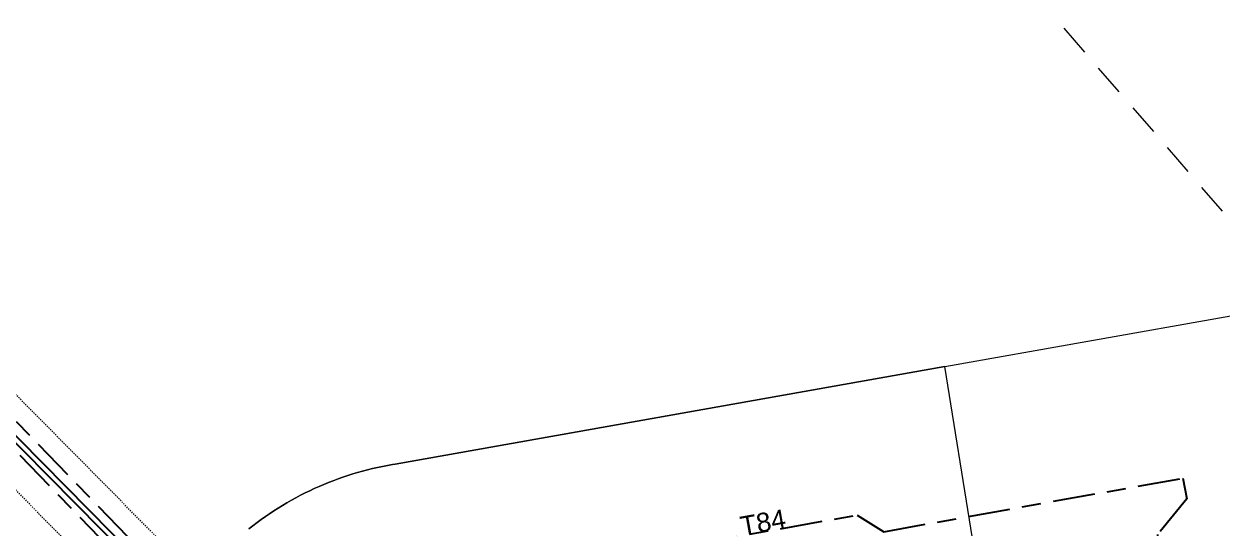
# Model space of a CAD drawing. Header units: metres. Extents: x 303957 to 307239, y 6268736 to 6272503.
# Drawn here: x 306250.2 to 306364.1, y 6269710 to 6269757.9 of the extents above; entities that cross this region are included whole.
import ezdxf

# ---------------------------------------------------------------- set-up
doc = ezdxf.new("R2010")
doc.units = ezdxf.units.M
for name, pattern in [('Cable Exist UG', [8.2, 4, -1.2, 1.8, -1.2]), ('Dash', [5, 3, -2]), ('HIDDEN', [0.375, 0.25, -0.125]), ('HIDDEN2', [0.1875, 0.125, -0.0625])]:
    doc.linetypes.add(name, pattern=pattern)
for name, color, linetype, lineweight in [('Cadastre Easements_SP_EXT', 9, 'Continuous', 5), ('Cadastre Land Parcels_SP_EXT', 9, 'Continuous', 5), ('Cadastre Other Property_SP_EXT', 9, 'HIDDEN', 5), ('Cadastre Roads_SP_EXT', 9, 'Continuous', 5)]:
    doc.layers.add(name, color=color, linetype=linetype, lineweight=lineweight)
for name, color, linetype in [('Duct_SP_EXT', 7, 'Continuous'), ('Mains_LV_EXT', 7, 'Continuous'), ('Mains_TR_MOD', 3, 'Continuous')]:
    doc.layers.add(name, color=color, linetype=linetype)
doc.styles.get("Standard").update_dxf_attribs({"font": 'arial.ttf'})

msp = doc.modelspace()

# ---------------------------------------------------------------- linework, layer by layer
at = {"layer": 'Cadastre Easements_SP_EXT', "linetype": 'Dash'}
msp.add_lwpolyline([(306611.3, 6269504.98), (306294.75, 6269869.65), (306265.92, 6269860.93), (306260.76, 6269859.63), (306260.76, 6269859.63), (306568.18, 6269504.17)], dxfattribs=at)
at = {"layer": 'Cadastre Land Parcels_SP_EXT', "linetype": 'Continuous'}
msp.add_lwpolyline([(306271.63, 6269709.92), (306272.01, 6269710.22), (306272.4, 6269710.52), (306272.79, 6269710.81), (306273.19, 6269711.09), (306273.59, 6269711.36), (306274, 6269711.63), (306274.41, 6269711.9), (306274.82, 6269712.15), (306275.24, 6269712.4), (306275.67, 6269712.64), (306276.09, 6269712.88), (306276.53, 6269713.11), (306276.96, 6269713.33), (306277.4, 6269713.54), (306277.84, 6269713.75), (306278.29, 6269713.95), (306278.73, 6269714.14), (306279.19, 6269714.32), (306279.64, 6269714.5), (306280.1, 6269714.67), (306280.56, 6269714.83), (306281.02, 6269714.99), (306281.49, 6269715.14), (306281.95, 6269715.28), (306282.42, 6269715.41), (306282.89, 6269715.53), (306283.37, 6269715.65), (306283.84, 6269715.76), (306284.32, 6269715.86), (306284.8, 6269715.95), (306285.28, 6269716.04), (306285.52, 6269716.08), (306337.75, 6269725.35), (306364.94, 6269730.18)], dxfattribs=at)
at = {"layer": 'Cadastre Other Property_SP_EXT', "linetype": 'HIDDEN2'}
msp.add_lwpolyline([(306138.67, 6269825.6), (306262, 6269700.92), (306263.35, 6269698.93), (306264.31, 6269700.81), (306265.66, 6269703.11), (306266.99, 6269704.96), (306266.43, 6269705.53), (306266.43, 6269705.53), (306145.65, 6269827.73), (306138.67, 6269825.6)], close=True, dxfattribs=at)
at = {"layer": 'Cadastre Roads_SP_EXT', "linetype": 'Continuous'}
msp.add_lwpolyline([(306340.37, 6269709), (306337.75, 6269725.35), (306285.52, 6269716.08), (306285.28, 6269716.04), (306284.8, 6269715.95), (306284.32, 6269715.86), (306283.84, 6269715.76), (306283.37, 6269715.65), (306282.89, 6269715.53), (306282.42, 6269715.41), (306281.95, 6269715.28), (306281.49, 6269715.14), (306281.02, 6269714.99), (306280.56, 6269714.83), (306280.1, 6269714.67), (306279.64, 6269714.5), (306279.19, 6269714.32), (306278.73, 6269714.14), (306278.29, 6269713.95), (306277.84, 6269713.75), (306277.4, 6269713.54), (306276.96, 6269713.33), (306276.53, 6269713.11), (306276.09, 6269712.88), (306275.67, 6269712.64), (306275.24, 6269712.4), (306274.82, 6269712.15), (306274.41, 6269711.9), (306274, 6269711.63), (306273.59, 6269711.36), (306273.19, 6269711.09), (306272.79, 6269710.81), (306272.4, 6269710.52), (306272.01, 6269710.22), (306271.63, 6269709.92)], dxfattribs=at)
at = {"layer": 'Duct_SP_EXT'}
for p, q in [((306229.09, 6269739.37), (306264.52, 6269703.53)), ((306228.75, 6269739.04), (306264.14, 6269703.24))]:
    msp.add_line(p, q, dxfattribs=at)
at = {"layer": 'Mains_LV_EXT', "linetype": 'Cable Exist UG'}
msp.add_lwpolyline([(306313.05, 6269706.3), (306314.08, 6269708.49), (306329.42, 6269711.23), (306331.95, 6269709.65), (306331.95, 6269709.65), (306340, 6269711.09), (306360.37, 6269714.74), (306360.76, 6269712.77), (306360.76, 6269712.77), (306357.98, 6269709.38), (306358.29, 6269682.29), (306360.29, 6269682.17)], dxfattribs=at)
at = {"layer": 'Mains_TR_MOD', "linetype": 'Cable Exist UG'}
for points in [[(306120.52, 6269853.57), (306263.69, 6269705.48), (306265.11, 6269703.96), (306266.78, 6269701.38), (306267.89, 6269699.16), (306268.6, 6269696.83), (306268.7, 6269695.21), (306269.15, 6269692.67), (306269.3, 6269689.2), (306269.4, 6269687.48), (306269.35, 6269684.04), (306269.93, 6269679.55), (306275.91, 6269661.68), (306276.4, 6269658.41), (306277.2, 6269655.71), (306277.31, 6269651.23), (306278.93, 6269505.48), (306278.93, 6269501.43), (306279.33, 6269498.5), (306281.45, 6269494.86), (306283.82, 6269493.06), (306286.21, 6269492.73), (306288.77, 6269492.09), (306468.99, 6269503.81)], [(306118.76, 6269852.5), (306262.25, 6269704.09), (306263.67, 6269702.57), (306265.13, 6269700.2), (306266.02, 6269698.41), (306266.61, 6269696.47), (306266.69, 6269695.19), (306267.15, 6269692.79), (306267.3, 6269689.23), (306267.41, 6269687.3), (306267.39, 6269683.6), (306268.03, 6269678.91), (306273.96, 6269661.21), (306274.44, 6269657.98), (306275.21, 6269655.39), (306275.31, 6269651.17), (306276.93, 6269505.44), (306276.93, 6269501.29), (306277.4, 6269497.83), (306279.93, 6269493.51), (306283.02, 6269491.15), (306285.83, 6269490.77), (306288.58, 6269490.07), (306472.32, 6269501.85)]]:
    msp.add_lwpolyline(points, dxfattribs=at)

# ---------------------------------------------------------------- texts
at = {"layer": 'Mains_LV_EXT'}
msp.add_text('T84', height=1.8, rotation=10.1343, dxfattribs=at).set_placement((306318.5, 6269709.28))

doc.saveas('drawing.dxf')
